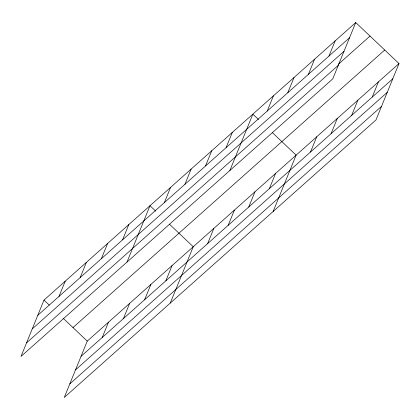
<?xml version="1.0" encoding="UTF-8"?>
<svg xmlns="http://www.w3.org/2000/svg" width="420" height="420" viewBox="0 0 420 420"><rect width="100%" height="100%" fill="white"/><g stroke="black" fill="none" stroke-linecap="round" stroke-linejoin="round"><path stroke-width="0.63" d="M355.74 22.543L43.995 300.095L21 356.449L332.74 78.892L355.74 22.543L399 63.551L376.005 119.905L64.26 397.457L87.26 341.108L399 63.551M58.984 296.436L65.195 281.221M80.183 277.562L86.394 262.348M101.383 258.689L107.594 243.474M122.582 239.815L128.788 224.6M126.992 262.08L149.987 205.727L155.699 211.139M102.249 337.449L108.455 322.235M164.357 202.624L170.562 187.409M123.448 318.575L129.654 303.361M184.931 184.306L191.137 169.092M144.643 299.702L150.853 284.487M205.506 165.989L211.712 150.775M165.842 280.828L172.053 265.613M226.081 147.667L232.286 132.452M170.252 303.088L193.253 246.74L169.486 224.212M229.866 170.489L252.861 114.135L258.573 119.548M207.617 243.632L213.827 228.422M267.23 111.032L273.441 95.818M228.191 225.314L234.402 210.1M287.805 92.71L294.016 77.501M248.766 206.997L254.977 191.783M308.38 74.392L314.591 59.178M269.341 188.68L275.552 173.465M328.955 56.075L335.165 40.861M273.131 211.496L296.126 155.143L272.36 132.615M310.49 152.04L316.701 136.826M331.065 133.723L337.276 118.508M351.64 115.406L357.851 100.191M372.215 97.083L378.425 81.868M37.79 315.31L349.529 37.758M32.245 328.886L343.991 51.329M338.173 64.428L370.015 36.073M26.539 342.872L338.284 65.321M72.98 327.574L384.725 50.017M81.049 356.323L392.789 78.766M75.511 369.894L387.251 92.342M69.799 383.885L381.544 106.328M43.995 300.095L49.229 305.062M63.016 318.129L87.26 341.108"/></g></svg>
